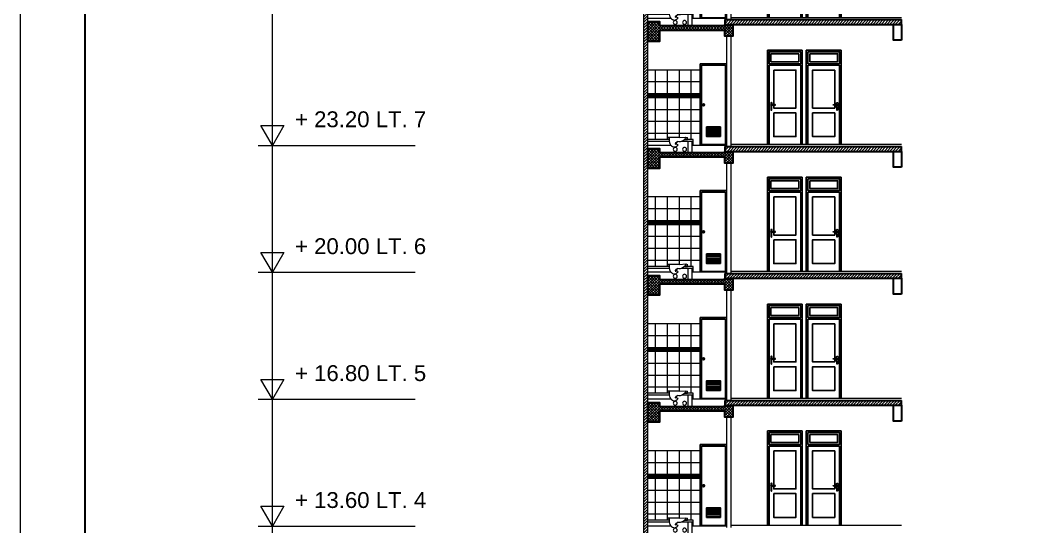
# Model space of a CAD drawing. Header units: millimetres. Extents: x -16 to 103, y -17 to 67.
# Drawn here: x -16.07 to 9.46, y 13.59 to 26.36 of the extents above; entities that cross this region are included whole.
import ezdxf
from ezdxf.enums import TextEntityAlignment as Align

# ---------------------------------------------------------------- set-up
doc = ezdxf.new("R2010")
doc.units = ezdxf.units.MM
for name, color, linetype, lineweight in [('ars', 11, 'Continuous', 0), ('BLK', 1, 'Continuous', 30), ('KOP', 7, 'Continuous', 20), ('KOP GARIS', 1, 'Continuous', 30), ('lan', 7, 'Continuous', 15), ('SANITAIR', 15, 'Continuous', 9), ('tem', 5, 'Continuous', 20)]:
    doc.layers.add(name, color=color, linetype=linetype, lineweight=lineweight)
doc.layers.add('Kusen', color=30, linetype='Continuous')
doc.styles.add('S', font='simplex', dxfattribs={"width": 0.75})
doc.styles.get("Standard").update_dxf_attribs({"font": 'arial.ttf'})

# ---------------------------------------------------------------- blocks, each defined once
blk = doc.blocks.new('KOPA2-TPAK r')
at = {"layer": 'KOP'}
blk.add_lwpolyline([(0, 0), (59.4, 0), (59.4, 42.135), (0, 42.135)], close=True, dxfattribs=at)
at = {"layer": 'KOP GARIS'}
blk.add_lwpolyline([(0.815, 0.815), (58.585, 0.815), (58.585, 41.32), (0.815, 41.32)], close=True, dxfattribs=at)
at = {"layer": 'KOP'}
for p in [(51.864, 6.612), (51.864, 6.212), (51.864, 5.812)]:
    blk.add_attdef('JUDUL', p, '', height=0.25, dxfattribs=at)
for tag, p in [('SKALA', (51.816, 4.913)), ('SKALA', (51.816, 4.602)), ('SKALA', (51.816, 4.312)), ('AR-00', (57.749, 3.195))]:
    blk.add_attdef(tag, text='', height=0.172, dxfattribs=at).set_placement(p, align=Align.MIDDLE_CENTER)
blk = doc.blocks.new('PEIL')
blk.add_lwpolyline([(-0.188, 0.325), (0.188, 0.325), (0, 0)], close=True)
at = {"style": 'S', "width": 1.1, "flags": 4}
blk.add_attdef('CAT', (0.265, 0.036), '', height=0.2, dxfattribs=at)
blk = doc.blocks.new('GAGANG PINTU')
at = {"ltscale": 0.2}
for points in [[(1350.01, 1379.82, -1), (1350.01, 1379.836), (1350.106, 1379.836, -1), (1350.106, 1379.82), (1350.01, 1379.82)], [(1350.091, 1379.836), (1350.09, 1379.884), (1350.094, 1379.884, -0.666667), (1350.118, 1379.884), (1350.122, 1379.884), (1350.118, 1379.7), (1350.114, 1379.7, -1), (1350.098, 1379.7), (1350.094, 1379.7), (1350.091, 1379.82)]]:
    blk.add_lwpolyline(points, format="xyb", dxfattribs=at)
at = {"lineweight": 0, "ltscale": 0.2}
blk.add_lwpolyline([(1350.102, 1379.758, -3.732051), (1350.11, 1379.758), (1350.11, 1379.748, -1), (1350.102, 1379.748), (1350.102, 1379.758)], format="xyb", dxfattribs=at)
blk.add_lwpolyline([(1350.105, 1379.768), (1350.107, 1379.768), (1350.107, 1379.76), (1350.105, 1379.76)], close=True, dxfattribs=at)
blk.add_circle((1350.106, 1379.764), 0.0072, dxfattribs=at)
blk.add_arc((1350.106, 1379.828), 0.012, 221.8103, 138.1897, dxfattribs=at)
blk = doc.blocks.new('Sswc2')
for p, q in [((-0.465, 0.01), (-0.505, 0)), ((-0.505, -0.05), (-0.505, 0)), ((-0.306, 0), (-0.465, 0.01)), ((-0.306, 0), (0, 0)), ((-0.04, 0), (-0.04, -0.05)), ((0, 0), (0, -0.05)), ((-0.433, -0.05), (-0.505, -0.05)), ((-0.04, -0.05), (0, -0.05))]:
    blk.add_line(p, q)
blk.add_lwpolyline([(-0.04, -0.05, -0.070615), (-0.051, -0.125, -0.082272), (-0.079, -0.184, -0.106848), (-0.125, -0.227, -0.134472), (-0.173, -0.24, -0.134472), (-0.221, -0.227, -0.106848), (-0.267, -0.184, -0.006572)], format="xyb")
for centre, radius, start, end in [((-0.294, 0.069), 0.181, 199.1507, 284.8781), ((-0.277, -0.131), 0.0539, 281.0512, 16.0423), ((-0.254, -0.159), 0.0509, 329.5758, 97.5426)]:
    blk.add_arc(centre, radius, start, end)
blk = doc.blocks.new('typikal-2')
at = {"layer": 'ars', "linetype": 'ByBlock'}
h = blk.add_hatch(dxfattribs=at)
h.set_pattern_fill('_USER', color=256, scale=0.02, angle=45, pattern_type=0)
h.set_pattern_definition([(45, (-15.215, -6.97), (-0.014142136, 0.014142136), [])])
h.paths.add_polyline_path([(6.45, 1.23), (6.45, 1.33), (5.13, 1.33), (5.13, 1.23)])
at = {"layer": 'ars'}
for p, q in [((5.13, 1.93), (6.45, 1.93)), ((5.35, 0.18), (5.35, 1.93)), ((5.65, 0.23), (5.65, 1.93)), ((5.95, 0.18), (5.95, 1.93)), ((6.25, 0.18), (6.25, 1.93)), ((5.13, 1.63), (6.45, 1.63)), ((5.13, 1.33), (6.45, 1.33)), ((5.13, 1.23), (6.45, 1.23)), ((5.13, 0.93), (6.45, 0.93)), ((5.13, 0.63), (6.45, 0.63)), ((4.615, 0.46), (4.965, 0.46)), ((4.615, 0.425), (4.965, 0.425)), ((4.615, 0.39), (4.965, 0.39)), ((4.615, 0.355), (4.965, 0.355)), ((4.615, 0.32), (4.965, 0.32)), ((4.615, 0.285), (4.965, 0.285)), ((5.13, 0.33), (6.45, 0.33))]:
    blk.add_line(p, q, dxfattribs=at)
at = {"layer": 'BLK', "ltscale": 2}
blk.add_line((0.05, 3.08), (0.05, 3.2), dxfattribs=at)
at = {"layer": 'BLK', "linetype": 'Continuous', "ltscale": 2}
for p, q in [((4.5, 3.2), (0.05, 3.2)), ((4.5, 3.08), (0.05, 3.08)), ((4.5, 3.2), (4.5, 3.08))]:
    blk.add_line(p, q, dxfattribs=at)
at = {"layer": 'BLK'}
blk.add_lwpolyline([(0.05, 2.68), (0.25, 2.68), (0.25, 3.08), (0.05, 3.08)], close=True, dxfattribs=at)
for points in [[(4.5, 3.05), (4.5, 3.08), (4.3, 3.08), (4.3, 2.78), (4.5, 2.78), (4.5, 2.93)], [(4.5, 2.93), (6.15, 2.93), (6.15, 2.65), (6.45, 2.65), (6.45, 3.15), (6.15, 3.15), (6.15, 3.05), (4.5, 3.05)]]:
    blk.add_lwpolyline(points, dxfattribs=at)
at = {"layer": 'Kusen'}
for p, q in [((1.57, 0.05), (1.57, 2.43)), ((1.57, 2.43), (2.45, 2.43)), ((2.45, 0.05), (2.45, 2.43)), ((3.43, 2.43), (2.55, 2.43)), ((2.55, 0.05), (2.55, 2.43)), ((3.43, 0.05), (3.43, 2.43)), ((1.61, 0.05), (1.61, 2.05)), ((1.61, 2.05), (2.41, 2.05)), ((2.41, 0.05), (2.41, 2.05)), ((2.59, 0.05), (2.59, 2.05)), ((3.39, 2.05), (2.59, 2.05)), ((3.39, 0.05), (3.39, 2.05)), ((5.13, 2.09), (4.45, 2.09)), ((5.09, 2.05), (4.49, 2.05)), ((4.49, 0.05), (4.49, 2.05)), ((5.09, 0.05), (5.09, 2.05)), ((5.13, 0.05), (5.13, 2.09))]:
    blk.add_line(p, q, dxfattribs=at)
for points in [[(2.41, 2.39), (1.61, 2.39), (1.61, 2.09), (2.41, 2.09)], [(2.36, 2.34), (1.66, 2.34), (1.66, 2.14), (2.36, 2.14)], [(2.59, 2.39), (3.39, 2.39), (3.39, 2.09), (2.59, 2.09)], [(2.64, 2.34), (3.34, 2.34), (3.34, 2.14), (2.64, 2.14)], [(1.73, 1.93), (1.73, 0.97), (2.29, 0.97), (2.29, 1.93)], [(3.27, 1.93), (3.27, 0.97), (2.71, 0.97), (2.71, 1.93)], [(1.73, 0.85), (1.73, 0.25), (2.29, 0.25), (2.29, 0.85)], [(3.27, 0.85), (3.27, 0.25), (2.71, 0.25), (2.71, 0.85)], [(4.615, 0.25), (4.965, 0.25), (4.965, 0.495), (4.615, 0.495)]]:
    blk.add_lwpolyline(points, close=True, dxfattribs=at)
for radius in [0.025, 0.005]:
    blk.add_circle((5.04, 1.05), radius, dxfattribs=at)
at = {"layer": 'lan'}
for p, q in [((0.05, 0.05), (4.35, 0.05)), ((4.45, 0.05), (5.13, 0.05)), ((4.45, 0.03), (5.33, 0.03)), ((5.3, 0.03), (5.3, 0.18)), ((5.3, 0.18), (5.52, 0.18)), ((5.43, 0.13), (5.592, 0.13)), ((5.858, 0.03), (6.45, 0.03)), ((5.905, 0.13), (6.45, 0.13)), ((5.91, 0.18), (6.45, 0.18))]:
    blk.add_line(p, q, dxfattribs=at)
for centre in [(5.52, -0.07), (5.756, -0.07)]:
    blk.add_circle(centre, 0.05, dxfattribs=at)
at = {"layer": 'tem'}
for p, q in [((4.35, 2.78), (4.35, 0)), ((4.45, 0), (4.45, 2.78)), ((5.33, -0.15), (5.33, 0.13)), ((5.33, 0.13), (5.43, 0.13)), ((5.43, -0.15), (5.43, 0.13))]:
    blk.add_line(p, q, dxfattribs=at)
at = {"layer": 'ars', "extrusion": (0, 0, -1), "zscale": -1, "rotation": 359.9999927123874}
blk.add_blockref('GAGANG PINTU', (-1351.776, -1378.778), dxfattribs=at)
at = {"layer": 'ars', "extrusion": (0, 0, -1), "xscale": -1, "zscale": -1, "rotation": 7.287612593387394e-06}
blk.add_blockref('GAGANG PINTU', (1346.776, -1378.778), dxfattribs=at)
at = {"layer": 'SANITAIR'}
blk.add_blockref('Sswc2', (5.95, 0.23), dxfattribs=at)

msp = doc.modelspace()

# ---------------------------------------------------------------- hatches: boundary and pattern name
at = {"layer": 'ars'}
h = msp.add_hatch(dxfattribs=at)
h.set_pattern_fill('_USER', color=256, scale=0.05, angle=45, pattern_type=0)
h.set_pattern_definition([(45, (1e-14, 3.89), (-0.03535534, 0.03535534), [])])
h.paths.add_polyline_path([(-0.25, 3.825), (-0.35, 3.825), (-0.35, 52.555), (-0.25, 52.555)])
h = msp.add_hatch(dxfattribs=at)
h.set_pattern_fill('_USER', color=256, scale=0.05, angle=45, double=1, pattern_type=0)
h.set_pattern_definition([(45, (0, 19.2), (-0.03535534, 0.03535534), []), (135, (0, 19.2), (-0.03535534, -0.03535534), [])])
h.paths.add_polyline_path([(1.9, 26.255), (1.7, 26.255), (1.7, 26.225), (0.05, 26.225), (0.05, 26.325), (-0.25, 26.325), (-0.25, 25.825), (0.05, 25.825), (0.05, 26.105), (1.7, 26.105), (1.7, 25.955), (1.9, 25.955)])
h = msp.add_hatch(dxfattribs=at)
h.set_pattern_fill('_USER', color=256, scale=0.05, angle=45, pattern_type=0)
h.set_pattern_definition([(45, (0, 19.2), (-0.03535534, 0.03535534), [])])
h.paths.add_polyline_path([(1.7, 26.375), (6.15, 26.375), (6.15, 26.255), (1.7, 26.255)])
h = msp.add_hatch(dxfattribs=at)
h.set_pattern_fill('_USER', color=256, scale=0.05, angle=45, double=1, pattern_type=0)
h.set_pattern_definition([(45, (0, 16), (-0.03535534, 0.03535534), []), (135, (0, 16), (-0.03535534, -0.03535534), [])])
h.paths.add_polyline_path([(1.9, 23.055), (1.7, 23.055), (1.7, 23.025), (0.05, 23.025), (0.05, 23.125), (-0.25, 23.125), (-0.25, 22.625), (0.05, 22.625), (0.05, 22.905), (1.7, 22.905), (1.7, 22.755), (1.9, 22.755)])
h = msp.add_hatch(dxfattribs=at)
h.set_pattern_fill('_USER', color=256, scale=0.05, angle=45, pattern_type=0)
h.set_pattern_definition([(45, (0, 16), (-0.03535534, 0.03535534), [])])
h.paths.add_polyline_path([(1.7, 23.175), (6.15, 23.175), (6.15, 23.055), (1.7, 23.055)])
h = msp.add_hatch(dxfattribs=at)
h.set_pattern_fill('_USER', color=256, scale=0.05, angle=45, double=1, pattern_type=0)
h.set_pattern_definition([(45, (0, 12.8), (-0.03535534, 0.03535534), []), (135, (0, 12.8), (-0.03535534, -0.03535534), [])])
h.paths.add_polyline_path([(1.9, 19.855), (1.7, 19.855), (1.7, 19.825), (0.05, 19.825), (0.05, 19.925), (-0.25, 19.925), (-0.25, 19.425), (0.05, 19.425), (0.05, 19.705), (1.7, 19.705), (1.7, 19.555), (1.9, 19.555)])
h = msp.add_hatch(dxfattribs=at)
h.set_pattern_fill('_USER', color=256, scale=0.05, angle=45, pattern_type=0)
h.set_pattern_definition([(45, (0, 12.8), (-0.03535534, 0.03535534), [])])
h.paths.add_polyline_path([(1.7, 19.975), (6.15, 19.975), (6.15, 19.855), (1.7, 19.855)])
h = msp.add_hatch(dxfattribs=at)
h.set_pattern_fill('_USER', color=256, scale=0.05, angle=45, double=1, pattern_type=0)
h.set_pattern_definition([(45, (0, 9.6), (-0.03535534, 0.03535534), []), (135, (0, 9.6), (-0.03535534, -0.03535534), [])])
h.paths.add_polyline_path([(1.9, 16.655), (1.7, 16.655), (1.7, 16.625), (0.05, 16.625), (0.05, 16.725), (-0.25, 16.725), (-0.25, 16.225), (0.05, 16.225), (0.05, 16.505), (1.7, 16.505), (1.7, 16.355), (1.9, 16.355)])
h = msp.add_hatch(dxfattribs=at)
h.set_pattern_fill('_USER', color=256, scale=0.05, angle=45, pattern_type=0)
h.set_pattern_definition([(45, (0, 9.6), (-0.03535534, 0.03535534), [])])
h.paths.add_polyline_path([(1.7, 16.775), (6.15, 16.775), (6.15, 16.655), (1.7, 16.655)])

# ---------------------------------------------------------------- linework, layer by layer
at = {"layer": 'lan', "linetype": 'ByBlock'}
for p, q in [((-9.7162, -0.615), (-9.7162, 58.905)), ((-10.0754, 23.205), (-6.1174, 23.205)), ((-10.0754, 20.005), (-6.1174, 20.005)), ((-10.0754, 16.805), (-6.1174, 16.805)), ((-10.0754, 13.605), (-6.1174, 13.605))]:
    msp.add_line(p, q, dxfattribs=at)
at = {"layer": 'tem', "ltscale": 2}
for p, q in [((-0.35, 3.825), (-0.35, 52.555)), ((-0.25, 3.825), (-0.25, 52.555))]:
    msp.add_line(p, q, dxfattribs=at)

# ---------------------------------------------------------------- block references
at = {"layer": 'KOP', "xscale": 2, "yscale": 2, "zscale": 2}
msp.add_blockref('KOPA2-TPAK r', (-16.075, -16.9647), dxfattribs=at)
at = {"layer": 'lan', "xscale": -1}
for p in [(6.2, 26.375), (6.2, 23.175), (6.2, 19.975), (6.2, 16.775), (6.2, 13.575)]:
    msp.add_blockref('typikal-2', p, dxfattribs=at)
at = {"layer": 'lan', "linetype": 'ByBlock'}
ref = msp.add_blockref('PEIL', (-9.7162, 23.205), dxfattribs=dict(at, xscale=1.539600717839002, yscale=1.539600717839002, zscale=1.539600717839002))
ref.add_attrib('CAT', '+ 23.20 LT. 7', (-9.1447, 23.6633), dxfattribs={"layer": '0', "height": 0.4, "flags": 4})
ref = msp.add_blockref('PEIL', (-9.7162, 20.005), dxfattribs=dict(at, xscale=1.539600717839002, yscale=1.539600717839002, zscale=1.539600717839002))
ref.add_attrib('CAT', '+ 20.00 LT. 6', (-9.1447, 20.4633), dxfattribs={"layer": '0', "height": 0.4, "flags": 4})
ref = msp.add_blockref('PEIL', (-9.7162, 16.805), dxfattribs=dict(at, xscale=1.539600717839002, yscale=1.539600717839002, zscale=1.539600717839002))
ref.add_attrib('CAT', '+ 16.80 LT. 5', (-9.1447, 17.2633), dxfattribs={"layer": '0', "height": 0.4, "flags": 4})
ref = msp.add_blockref('PEIL', (-9.7162, 13.605), dxfattribs=dict(at, xscale=1.539600717839002, yscale=1.539600717839002, zscale=1.539600717839002))
ref.add_attrib('CAT', '+ 13.60 LT. 4', (-9.1447, 14.0633), dxfattribs={"layer": '0', "height": 0.4, "flags": 4})

doc.saveas('drawing.dxf')
